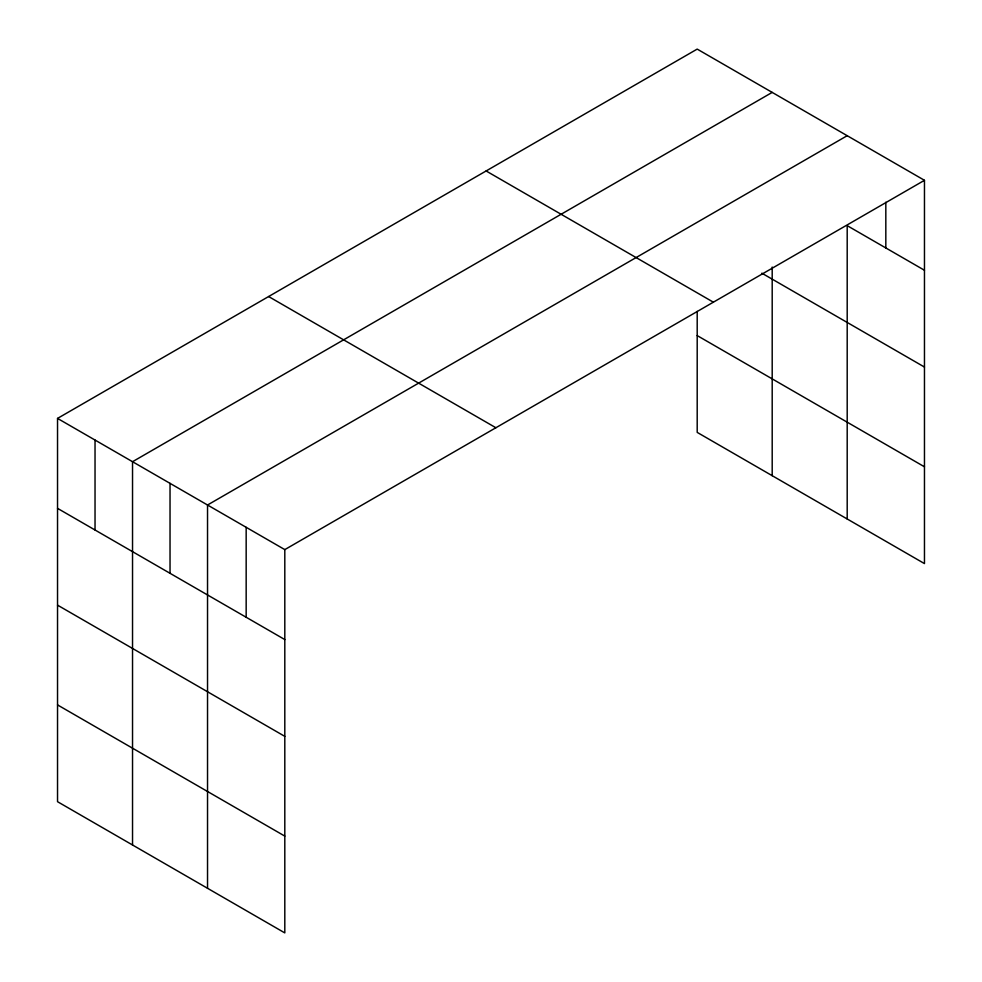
<?xml version="1.0" encoding="UTF-8"?>
<svg xmlns="http://www.w3.org/2000/svg" width="982" height="982" viewBox="0 0 982 982"><rect width="100%" height="100%" fill="white"/><g stroke="black" fill="none" stroke-linecap="round" stroke-linejoin="round"><path stroke-width="1.47" d="M57.533 418.406L284.805 549.613L284.805 932.9L57.533 801.693L57.533 418.406L697.195 49.1L924.467 180.307L924.467 563.594L697.195 432.387L697.195 311.404M772.196 92.394L132.533 461.712L132.533 844.986M847.196 135.7L207.533 505.006L207.533 888.293M284.805 549.613L924.467 180.307M924.467 270.259L847.196 225.651L847.196 518.987M761.848 273.18L924.467 367.059M486.115 170.966L713.374 302.186M697.195 335.586L924.467 466.794M268.626 296.539L495.885 427.747M57.533 508.357L284.805 639.564M57.533 605.158L284.805 736.365M57.533 704.892L284.805 836.099M885.825 202.218L885.825 247.955M772.196 267.055L772.196 475.681M246.163 527.309L246.163 617.261M170.033 483.353L170.033 573.304M95.033 440.059L95.033 530.01"/></g></svg>
